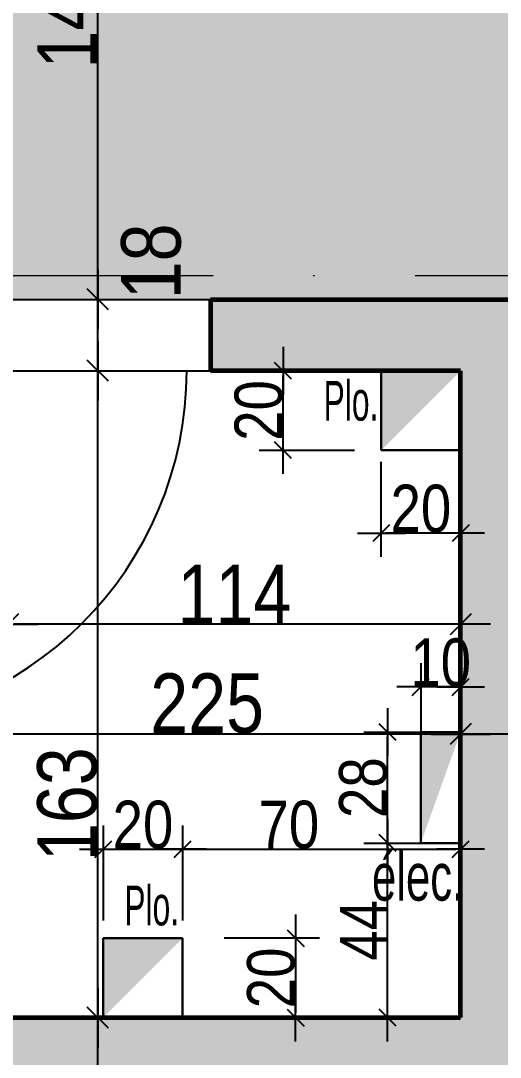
# Model space of a CAD drawing. Header units: millimetres. Extents: x 0 to 26881, y -27198 to -22998.
# Drawn here: x 20821.4 to 20942.2, y -24759.4 to -24498.2 of the extents above; entities that cross this region are included whole.
import ezdxf
from ezdxf.enums import TextEntityAlignment as Align

# ---------------------------------------------------------------- set-up
doc = ezdxf.new("R2010")
doc.units = ezdxf.units.MM
doc.linetypes.add('CACHEX2', pattern=[19.05, 12.7, -6.35])
doc.linetypes.add('TIRETPTX2', pattern=[50.8, 25.4, -12.7, 0, -12.7])
for name, color, linetype in [('01_cote_gen', 4, 'Continuous'), ('01_linteaux', 2, 'Continuous'), ('01_murs_sup', 2, 'CACHEX2'), ('01_poch_murs', 253, 'Continuous'), ('01_resv', 32, 'Continuous'), ('01_texte', 230, 'Continuous'), ('AA_COTES', 2, 'Continuous')]:
    doc.layers.add(name, color=color, linetype=linetype)
doc.layers.add('01_murs_coup', color=5, linetype='Continuous', lineweight=60)
doc.layers.add('01_tram_axes', color=2, linetype='TIRETPTX2', lineweight=9)
doc.styles.add('ARIAL NA', font='ARIALN.TTF')
doc.styles.add('STYLE2', font='ARIALN.TTF')
doc.dimstyles.new('JB50', dxfattribs={"dimscale": 0.1, "dimtxt": 150, "dimasz": 15, "dimexe": 0.1, "dimexo": 0.1, "dimgap": 0.09, "dimtad": 1, "dimdec": 1, "dimdsep": 46, "dimtxsty": 'STYLE2', "dimblk1": 'BOND_G', "dimblk2": 'BOND_D', "dimsah": 1, "dimcen": 1.5, "dimdle": 0.01, "dimse1": 1, "dimse2": 1, "dimclrd": 4, "dimclre": 2, "dimclrt": 6, "dimazin": 2, "dimtfac": 2.333333, "dimtdec": 1, "dimtix": 1, "dimtmove": 2, "dimatfit": 3, "dimldrblk": 'BOND_G', "dimfxl": 1, "dimtolj": 1, "dimtzin": 0, "dimarcsym": 0})
doc.dimstyles.new('JB50res', dxfattribs={"dimscale": 0.1, "dimtxt": 120, "dimasz": 12, "dimexe": 0.1, "dimexo": 0.1, "dimgap": 0.09, "dimtad": 1, "dimdec": 1, "dimdsep": 46, "dimtxsty": 'STYLE2', "dimblk1": 'BOND_G', "dimblk2": 'BOND_D', "dimsah": 1, "dimcen": 1.5, "dimdle": 0.01, "dimse1": 1, "dimse2": 1, "dimclrd": 4, "dimclre": 2, "dimclrt": 6, "dimazin": 2, "dimtfac": 2.333333, "dimtdec": 1, "dimtix": 1, "dimtmove": 2, "dimatfit": 3, "dimldrblk": 'BOND_G', "dimfxl": 1, "dimtolj": 1, "dimtzin": 0, "dimarcsym": 0})

# ---------------------------------------------------------------- blocks, each defined once
blk = doc.blocks.new('BOND_G')
at = {"layer": 'AA_COTES', "color": 0}
for p, q in [((0, -5), (0, 15)), ((1.77, 1.77), (-1.77, -1.77)), ((5, 0), (-5, 0))]:
    blk.add_line(p, q, dxfattribs=at)
blk = doc.blocks.new('BOND_D')
at = {"layer": 'AA_COTES', "color": 0}
for p, q in [((0, 5), (0, -15)), ((-1.77, -1.77), (1.77, 1.77)), ((5, 0), (-5, 0))]:
    blk.add_line(p, q, dxfattribs=at)
blk = doc.blocks.new('*D2647')
at = {"layer": '01_cote_gen', "color": 4, "lineweight": -2, "transparency": 16777216}
blk.add_line((20950.72, -24677.93), (20933.72, -24677.93), dxfattribs=at)
at = {"layer": 'Defpoints', "color": 0, "transparency": 16777216}
for p in [(20932.22, -24677.93), (20932.22, -24692.28), (20952.22, -24692.28)]:
    blk.add_point(p, dxfattribs=at)
at = {"layer": '01_cote_gen', "color": 4, "lineweight": -2, "transparency": 16777216, "xscale": 1.5, "yscale": 1.5, "zscale": 1.5, "rotation": 180}
blk.add_blockref('BOND_D', (20932.22, -24677.93), dxfattribs=at)
at = {"layer": '01_cote_gen', "color": 4, "lineweight": -2, "transparency": 16777216, "xscale": 1.5, "yscale": 1.5, "zscale": 1.5}
blk.add_blockref('BOND_G', (20952.22, -24677.93), dxfattribs=at)
at = {"layer": '01_cote_gen', "color": 6, "transparency": 16777216, "insert": (20962.77, -24691.5), "char_height": 15, "attachment_point": 5, "style": 'STYLE2'}
blk.add_mtext('\\A1;20', dxfattribs=at)
blk = doc.blocks.new('*D2655')
at = {"layer": '01_cote_gen', "color": 4, "lineweight": -2, "transparency": 16777216}
blk.add_line((20930.72, -24677.93), (20708.72, -24677.93), dxfattribs=at)
at = {"layer": 'Defpoints', "color": 0, "transparency": 16777216}
for p in [(20707.22, -24677.93), (20707.22, -24713.49), (20932.22, -24713.49)]:
    blk.add_point(p, dxfattribs=at)
at = {"layer": '01_cote_gen', "color": 4, "lineweight": -2, "transparency": 16777216, "xscale": 1.5, "yscale": 1.5, "zscale": 1.5, "rotation": 180}
blk.add_blockref('BOND_D', (20707.22, -24677.93), dxfattribs=at)
at = {"layer": '01_cote_gen', "color": 4, "lineweight": -2, "transparency": 16777216, "xscale": 1.5, "yscale": 1.5, "zscale": 1.5}
blk.add_blockref('BOND_G', (20932.22, -24677.93), dxfattribs=at)
at = {"layer": '01_cote_gen', "color": 6, "transparency": 16777216, "insert": (20868.37, -24670.26), "char_height": 15, "attachment_point": 5, "style": 'STYLE2'}
blk.add_mtext('\\A1;225', dxfattribs=at)
blk = doc.blocks.new('*D2648')
at = {"layer": '01_cote_gen', "color": 4, "lineweight": -2, "transparency": 16777216}
blk.add_line((20840.83, -24767.89), (20840.83, -24750.89), dxfattribs=at)
at = {"layer": 'Defpoints', "color": 0, "transparency": 16777216}
for p in [(20840.83, -24749.39), (20863.33, -24749.39), (20840.83, -24769.39)]:
    blk.add_point(p, dxfattribs=at)
at = {"layer": '01_cote_gen', "color": 4, "lineweight": -2, "transparency": 16777216, "xscale": 1.5, "yscale": 1.5, "zscale": 1.5}
for name, p, rotation in [('BOND_D', (20840.83, -24749.39), 90), ('BOND_G', (20840.83, -24769.39), 270)]:
    blk.add_blockref(name, p, dxfattribs=dict(at, rotation=rotation))
at = {"layer": '01_cote_gen', "color": 6, "transparency": 16777216, "insert": (20856.26, -24786.76), "char_height": 15, "attachment_point": 5, "rotation": 90, "style": 'STYLE2'}
blk.add_mtext('\\A1;20', dxfattribs=at)
blk = doc.blocks.new('*D3429')
at = {"layer": '01_cote_gen', "color": 4, "lineweight": -2, "ltscale": 0.1, "transparency": 16777216}
blk.add_line((20840.83, -24747.9), (20840.83, -24587.9), dxfattribs=at)
at = {"layer": 'Defpoints', "color": 0, "ltscale": 0.1, "transparency": 16777216}
for p in [(20840.83, -24586.4), (20900.72, -24586.4), (20892.99, -24749.4)]:
    blk.add_point(p, dxfattribs=at)
at = {"layer": '01_cote_gen', "color": 4, "lineweight": -2, "ltscale": 0.1, "transparency": 16777216, "xscale": 1.5, "yscale": 1.5, "zscale": 1.5}
for name, p, rotation in [('BOND_D', (20840.83, -24586.4), 90), ('BOND_G', (20840.83, -24749.4), 270)]:
    blk.add_blockref(name, p, dxfattribs=dict(at, rotation=rotation))
at = {"layer": '01_cote_gen', "color": 6, "ltscale": 0.1, "transparency": 16777216, "insert": (20833.16, -24695.62), "char_height": 15, "attachment_point": 5, "rotation": 90, "style": 'STYLE2'}
blk.add_mtext('\\A1;163', dxfattribs=at)
blk = doc.blocks.new('*D3430')
at = {"layer": '01_cote_gen', "color": 4, "lineweight": -2, "ltscale": 0.1, "transparency": 16777216}
blk.add_line((20840.83, -24584.9), (20840.83, -24569.9), dxfattribs=at)
at = {"layer": 'Defpoints', "color": 0, "ltscale": 0.1, "transparency": 16777216}
for p in [(20840.83, -24568.4), (20851.3, -24568.4), (20851.3, -24586.4)]:
    blk.add_point(p, dxfattribs=at)
at = {"layer": '01_cote_gen', "color": 4, "lineweight": -2, "ltscale": 0.1, "transparency": 16777216, "xscale": 1.5, "yscale": 1.5, "zscale": 1.5}
for name, p, rotation in [('BOND_D', (20840.83, -24568.4), 90), ('BOND_G', (20840.83, -24586.4), 270)]:
    blk.add_blockref(name, p, dxfattribs=dict(at, rotation=rotation))
at = {"layer": '01_cote_gen', "color": 6, "ltscale": 0.1, "transparency": 16777216, "insert": (20854.31, -24558.83), "char_height": 15, "attachment_point": 5, "rotation": 90, "style": 'STYLE2'}
blk.add_mtext('\\A1;18', dxfattribs=at)
blk = doc.blocks.new('*D3431')
at = {"layer": '01_cote_gen', "color": 4, "lineweight": -2, "ltscale": 0.1, "transparency": 16777216}
blk.add_line((20840.83, -24566.9), (20840.83, -24424.92), dxfattribs=at)
at = {"layer": 'Defpoints', "color": 0, "ltscale": 0.1, "transparency": 16777216}
for p in [(20833.33, -24423.42), (20840.83, -24423.42), (20833.33, -24568.4)]:
    blk.add_point(p, dxfattribs=at)
at = {"layer": '01_cote_gen', "color": 4, "lineweight": -2, "ltscale": 0.1, "transparency": 16777216, "xscale": 1.5, "yscale": 1.5, "zscale": 1.5}
for name, p, rotation in [('BOND_D', (20840.83, -24423.42), 90), ('BOND_G', (20840.83, -24568.4), 270)]:
    blk.add_blockref(name, p, dxfattribs=dict(at, rotation=rotation))
at = {"layer": '01_cote_gen', "color": 6, "ltscale": 0.1, "transparency": 16777216, "insert": (20833.16, -24495.91), "char_height": 15, "attachment_point": 5, "rotation": 90, "style": 'STYLE2'}
blk.add_mtext('\\A1;145', dxfattribs=at)
blk = doc.blocks.new('*D3814')
at = {"layer": '01_cote_gen', "color": 4, "lineweight": -2, "ltscale": 0.1, "transparency": 16777216}
blk.add_line((20930.72, -24650.29), (20819.72, -24650.29), dxfattribs=at)
at = {"layer": 'Defpoints', "color": 0, "ltscale": 0.1, "transparency": 16777216}
for p in [(20932.22, -24613.45), (20818.22, -24628.57), (20818.22, -24650.29)]:
    blk.add_point(p, dxfattribs=at)
at = {"layer": '01_cote_gen', "color": 4, "lineweight": -2, "ltscale": 0.1, "transparency": 16777216, "xscale": 1.5, "yscale": 1.5, "zscale": 1.5, "rotation": 180}
blk.add_blockref('BOND_D', (20818.22, -24650.29), dxfattribs=at)
at = {"layer": '01_cote_gen', "color": 4, "lineweight": -2, "ltscale": 0.1, "transparency": 16777216, "xscale": 1.5, "yscale": 1.5, "zscale": 1.5}
blk.add_blockref('BOND_G', (20932.22, -24650.29), dxfattribs=at)
at = {"layer": '01_cote_gen', "color": 6, "ltscale": 0.1, "transparency": 16777216, "insert": (20875.22, -24642.75), "char_height": 15, "attachment_point": 5, "style": 'STYLE2'}
blk.add_mtext('\\A1;114', dxfattribs=at)
blk = doc.blocks.new('*D3855')
at = {"layer": '01_resv', "color": 4, "lineweight": -2, "ltscale": 0.1, "transparency": 16777216}
blk.add_line((20890.65, -24730.59), (20890.65, -24748.2), dxfattribs=at)
at = {"layer": 'Defpoints', "color": 0, "ltscale": 0.1, "transparency": 16777216}
for p in [(20862.2, -24729.39), (20874.02, -24749.4), (20890.65, -24749.4)]:
    blk.add_point(p, dxfattribs=at)
at = {"layer": '01_resv', "color": 4, "lineweight": -2, "ltscale": 0.1, "transparency": 16777216, "xscale": 1.2, "yscale": 1.2, "zscale": 1.2}
for name, p, rotation in [('BOND_G', (20890.65, -24729.39), 90), ('BOND_D', (20890.65, -24749.4), 270)]:
    blk.add_blockref(name, p, dxfattribs=dict(at, rotation=rotation))
at = {"layer": '01_resv', "color": 6, "ltscale": 0.1, "transparency": 16777216, "insert": (20884.51, -24739.39), "char_height": 12, "attachment_point": 5, "rotation": 90, "style": 'STYLE2'}
blk.add_mtext('\\A1;20', dxfattribs=at)
blk = doc.blocks.new('*D3826')
at = {"layer": '01_resv', "color": 4, "lineweight": -2, "ltscale": 0.1, "transparency": 16777216}
blk.add_line((20843.4, -24706.96), (20861, -24706.96), dxfattribs=at)
at = {"layer": 'Defpoints', "color": 0, "ltscale": 0.1, "transparency": 16777216}
for p in [(20862.2, -24706.96), (20842.2, -24729.39), (20862.2, -24729.39)]:
    blk.add_point(p, dxfattribs=at)
at = {"layer": '01_resv', "color": 4, "lineweight": -2, "ltscale": 0.1, "transparency": 16777216, "xscale": 1.2, "yscale": 1.2, "zscale": 1.2, "rotation": 180}
blk.add_blockref('BOND_G', (20842.2, -24706.96), dxfattribs=at)
at = {"layer": '01_resv', "color": 4, "lineweight": -2, "ltscale": 0.1, "transparency": 16777216, "xscale": 1.2, "yscale": 1.2, "zscale": 1.2}
blk.add_blockref('BOND_D', (20862.2, -24706.96), dxfattribs=at)
at = {"layer": '01_resv', "color": 6, "ltscale": 0.1, "transparency": 16777216, "insert": (20852.2, -24700.82), "char_height": 12, "attachment_point": 5, "style": 'STYLE2'}
blk.add_mtext('\\A1;20', dxfattribs=at)
blk = doc.blocks.new('*D3856')
at = {"layer": '01_resv', "color": 4, "lineweight": -2, "ltscale": 0.1, "transparency": 16777216}
blk.add_line((20863.4, -24706.96), (20931.02, -24706.96), dxfattribs=at)
at = {"layer": 'Defpoints', "color": 0, "ltscale": 0.1, "transparency": 16777216}
for p in [(20932.22, -24706.96), (20862.2, -24712.96), (20932.22, -24712.96)]:
    blk.add_point(p, dxfattribs=at)
at = {"layer": '01_resv', "color": 4, "lineweight": -2, "ltscale": 0.1, "transparency": 16777216, "xscale": 1.2, "yscale": 1.2, "zscale": 1.2, "rotation": 180}
blk.add_blockref('BOND_G', (20862.2, -24706.96), dxfattribs=at)
at = {"layer": '01_resv', "color": 4, "lineweight": -2, "ltscale": 0.1, "transparency": 16777216, "xscale": 1.2, "yscale": 1.2, "zscale": 1.2}
blk.add_blockref('BOND_D', (20932.22, -24706.96), dxfattribs=at)
at = {"layer": '01_resv', "color": 6, "ltscale": 0.1, "transparency": 16777216, "insert": (20888.96, -24700.82), "char_height": 12, "attachment_point": 5, "style": 'STYLE2'}
blk.add_mtext('\\A1;70', dxfattribs=at)
blk = doc.blocks.new('*D3880')
at = {"layer": '01_resv', "color": 4, "lineweight": -2, "ltscale": 0.1, "transparency": 16777216}
blk.add_line((20931.02, -24627.32), (20913.42, -24627.32), dxfattribs=at)
at = {"layer": 'Defpoints', "color": 0, "ltscale": 0.1, "transparency": 16777216}
for p in [(20912.22, -24606.4), (20932.22, -24606.4), (20912.22, -24627.32)]:
    blk.add_point(p, dxfattribs=at)
at = {"layer": '01_resv', "color": 4, "lineweight": -2, "ltscale": 0.1, "transparency": 16777216, "xscale": 1.2, "yscale": 1.2, "zscale": 1.2, "rotation": 180}
blk.add_blockref('BOND_D', (20912.22, -24627.32), dxfattribs=at)
at = {"layer": '01_resv', "color": 4, "lineweight": -2, "ltscale": 0.1, "transparency": 16777216, "xscale": 1.2, "yscale": 1.2, "zscale": 1.2}
blk.add_blockref('BOND_G', (20932.22, -24627.32), dxfattribs=at)
at = {"layer": '01_resv', "color": 6, "ltscale": 0.1, "transparency": 16777216, "insert": (20922.22, -24621.18), "char_height": 12, "attachment_point": 5, "style": 'STYLE2'}
blk.add_mtext('\\A1;20', dxfattribs=at)
blk = doc.blocks.new('*D3881')
at = {"layer": '01_resv', "color": 4, "lineweight": -2, "ltscale": 0.1, "transparency": 16777216}
blk.add_line((20887.49, -24605.2), (20887.49, -24587.6), dxfattribs=at)
at = {"layer": 'Defpoints', "color": 0, "ltscale": 0.1, "transparency": 16777216}
for p in [(20887.49, -24586.4), (20912.22, -24586.4), (20914.51, -24606.4)]:
    blk.add_point(p, dxfattribs=at)
at = {"layer": '01_resv', "color": 4, "lineweight": -2, "ltscale": 0.1, "transparency": 16777216, "xscale": 1.2, "yscale": 1.2, "zscale": 1.2}
for name, p, rotation in [('BOND_D', (20887.49, -24586.4), 90), ('BOND_G', (20887.49, -24606.4), 270)]:
    blk.add_blockref(name, p, dxfattribs=dict(at, rotation=rotation))
at = {"layer": '01_resv', "color": 6, "ltscale": 0.1, "transparency": 16777216, "insert": (20881.36, -24596.4), "char_height": 12, "attachment_point": 5, "rotation": 90, "style": 'STYLE2'}
blk.add_mtext('\\A1;20', dxfattribs=at)
blk = doc.blocks.new('*D4194')
at = {"layer": '01_cote_gen', "color": 4, "lineweight": -2, "ltscale": 0.1, "transparency": 16777216}
blk.add_line((20913.83, -24748.2), (20913.83, -24706.62), dxfattribs=at)
at = {"layer": 'Defpoints', "color": 0, "ltscale": 0.1, "transparency": 16777216}
for p in [(20913.83, -24705.42), (20927.21, -24705.42), (20922.13, -24749.4)]:
    blk.add_point(p, dxfattribs=at)
at = {"layer": '01_cote_gen', "color": 4, "lineweight": -2, "ltscale": 0.1, "transparency": 16777216, "xscale": 1.2, "yscale": 1.2, "zscale": 1.2}
for name, p, rotation in [('BOND_D', (20913.83, -24705.42), 90), ('BOND_G', (20913.83, -24749.4), 270)]:
    blk.add_blockref(name, p, dxfattribs=dict(at, rotation=rotation))
at = {"layer": '01_cote_gen', "color": 6, "ltscale": 0.1, "transparency": 16777216, "insert": (20907.82, -24727.41), "char_height": 12, "attachment_point": 5, "rotation": 90, "style": 'STYLE2'}
blk.add_mtext('\\A1;44', dxfattribs=at)
blk = doc.blocks.new('*D4195')
at = {"layer": '01_cote_gen', "color": 4, "lineweight": -2, "ltscale": 0.1, "transparency": 16777216}
blk.add_line((20913.83, -24704.22), (20913.83, -24678.66), dxfattribs=at)
at = {"layer": 'Defpoints', "color": 0, "ltscale": 0.1, "transparency": 16777216}
for p in [(20913.83, -24677.46), (20924.3, -24677.46), (20919.83, -24705.42)]:
    blk.add_point(p, dxfattribs=at)
at = {"layer": '01_cote_gen', "color": 4, "lineweight": -2, "ltscale": 0.1, "transparency": 16777216, "xscale": 1.2, "yscale": 1.2, "zscale": 1.2}
for name, p, rotation in [('BOND_D', (20913.83, -24677.46), 90), ('BOND_G', (20913.83, -24705.42), 270)]:
    blk.add_blockref(name, p, dxfattribs=dict(at, rotation=rotation))
at = {"layer": '01_cote_gen', "color": 6, "ltscale": 0.1, "transparency": 16777216, "insert": (20907.69, -24691.44), "char_height": 12, "attachment_point": 5, "rotation": 90, "style": 'STYLE2'}
blk.add_mtext('\\A1;28', dxfattribs=at)
blk = doc.blocks.new('*D4196')
at = {"layer": '01_cote_gen', "color": 4, "lineweight": -2, "ltscale": 0.1, "transparency": 16777216}
for p, q in [((20920.99, -24666.07), (20919.79, -24666.07)), ((20932.22, -24666.07), (20922.19, -24666.07)), ((20933.42, -24666.07), (20934.62, -24666.07))]:
    blk.add_line(p, q, dxfattribs=at)
at = {"layer": 'Defpoints', "color": 0, "ltscale": 0.1, "transparency": 16777216}
for p in [(20922.19, -24666.07), (20922.19, -24677.46), (20932.22, -24677.46)]:
    blk.add_point(p, dxfattribs=at)
at = {"layer": '01_cote_gen', "color": 4, "lineweight": -2, "ltscale": 0.1, "transparency": 16777216, "xscale": 1.2, "yscale": 1.2, "zscale": 1.2}
blk.add_blockref('BOND_D', (20922.19, -24666.07), dxfattribs=at)
at = {"layer": '01_cote_gen', "color": 4, "lineweight": -2, "ltscale": 0.1, "transparency": 16777216, "xscale": 1.2, "yscale": 1.2, "zscale": 1.2, "rotation": 180}
blk.add_blockref('BOND_G', (20932.22, -24666.07), dxfattribs=at)
at = {"layer": '01_cote_gen', "color": 6, "ltscale": 0.1, "transparency": 16777216, "insert": (20927.21, -24659.94), "char_height": 12, "attachment_point": 5, "style": 'STYLE2'}
blk.add_mtext('\\A1;10', dxfattribs=at)

msp = doc.modelspace()

# ---------------------------------------------------------------- hatches: boundary and pattern name
at = {"layer": '01_murs_sup', "ltscale": 0.1}
h = msp.add_hatch(dxfattribs=at)
h.set_pattern_fill('DASH', color=256, scale=2.5, angle=135)
h.set_pattern_definition([(135, (-8664.7416, 5453.817), (-11.2253202, 9e-16), [7.9375, -7.9375])])
h.paths.add_polyline_path([(20037.22, -23796.41), (19924.22, -23796.41), (19924.22, -24268.41), (19940.22, -24268.41), (19940.22, -23812.41), (20037.22, -23812.41)])
h.paths.add_polyline_path([(20337.22, -23796.41), (20237.22, -23796.41), (20237.22, -23812.41), (20337.22, -23812.41)])
h.paths.add_polyline_path([(20637.22, -23796.41), (20558.22, -23796.41), (20558.22, -23596.41), (20540.22, -23596.41), (20540.22, -23796.41), (20437.22, -23796.41), (20437.22, -23812.41), (20540.22, -23812.41), (20540.22, -24457.42), (20558.22, -24457.42), (20558.22, -24423.42), (20931.22, -24423.42), (20931.22, -24405.39), (20558.22, -24405.42), (20558.22, -23812.41), (20637.22, -23812.41)])
h.paths.add_polyline_path([(21037.22, -23796.41), (20837.22, -23796.41), (20837.22, -23812.41), (21037.22, -23812.41)])
h.paths.add_polyline_path([(21308.22, -23596.41), (21292.22, -23596.41), (21292.22, -23796.41), (21137.22, -23796.41), (21137.22, -23812.41), (21292.22, -23812.41), (21292.22, -24405.41), (21033.22, -24405.41), (21033.22, -24423.41), (21308.22, -24423.4)])
h.paths.add_polyline_path([(21536.22, -23796.41), (21310.22, -23796.41), (21310.22, -24423.41), (21575.22, -24423.41), (21575.22, -24405.41), (21326.22, -24405.41), (21326.22, -23812.41), (21536.22, -23812.41)])
h.paths.add_polyline_path([(21794.22, -23796.41), (21636.22, -23796.41), (21636.22, -23812.41), (21794.22, -23812.41)])
h.paths.add_polyline_path([(22112.22, -23796.41), (21894.22, -23796.41), (21894.22, -23812.41), (22112.22, -23812.41)])
h.paths.add_polyline_path([(22349.22, -23796.41), (22212.22, -23796.41), (22212.22, -23812.41), (22333.22, -23812.41), (22333.22, -23863.41), (22349.22, -23863.41)])
h.paths.add_polyline_path([(22349.22, -24063.41), (22333.22, -24063.41), (22333.22, -24212.41), (22349.22, -24212.41)])
h.paths.add_polyline_path([(22349.22, -24312.41), (22333.22, -24312.41), (22333.22, -24481.41), (21907.22, -24481.41), (21907.22, -24416.41), (21887.22, -24416.41), (21887.22, -24481.41), (21721.22, -24481.41), (21721.22, -24405.41), (21677.22, -24405.41), (21677.22, -24423.41), (21703.22, -24423.41), (21703.22, -24553.41), (21677.22, -24553.41), (21677.22, -24571.41), (21721.22, -24571.41), (21721.22, -24499.41), (21887.22, -24499.41), (21887.22, -24564.41), (21907.22, -24564.41), (21907.22, -24499.41), (22333.22, -24499.41), (22333.22, -24667.41), (22349.22, -24667.41)])
h.paths.add_polyline_path([(22349.22, -24767.41), (22333.22, -24767.41), (22333.22, -24863.41), (22349.22, -24863.41)])
h.paths.add_polyline_path([(21575.22, -24553.41), (21310.22, -24553.41), (21310.22, -25180.41), (21571.22, -25180.41), (21571.22, -25164.41), (21326.22, -25164.41), (21326.22, -24571.41), (21575.22, -24571.41)])
h.paths.add_polyline_path([(21308.22, -24568.4), (21069.22, -24568.4), (21069.22, -24586.4), (21292.22, -24586.4), (21292.22, -24926.4), (20952.22, -24926.4), (20952.22, -24586.4), (20967.22, -24586.4), (20967.22, -24568.4), (20869.22, -24568.4), (20869.22, -24586.4), (20932.22, -24586.4), (20932.22, -24749.4), (20707.22, -24749.4), (20707.22, -24586.4), (20767.22, -24586.4), (20767.22, -24568.4), (20687.22, -24568.4), (20687.22, -24989.39), (20913.18, -24989.39), (20913.18, -25154.39), (20688.22, -25154.39), (20688.22, -25338.39), (20706.22, -25338.39), (20706.22, -25174.39), (20933.18, -25174.39), (20933.18, -24946.4), (21292.22, -24946.4), (21292.22, -25219.41), (21308.22, -25219.41)])
h.paths.add_polyline_path([(20932.22, -24769.4), (20932.22, -24859.4), (20707.22, -24859.4), (20707.22, -24769.4)], flags=16)
h.paths.add_polyline_path([(20932.22, -24879.4), (20932.22, -24926.4), (20913.18, -24926.4), (20913.18, -24969.39), (20707.22, -24969.39), (20707.22, -24879.4)], flags=16)
h.paths.add_polyline_path([(20558.22, -24559.42), (20540.22, -24559.42), (20540.22, -24623.41), (19940.22, -24623.41), (19940.22, -24368.41), (19924.22, -24368.41), (19924.22, -24768.41), (19940.22, -24768.41), (19940.22, -24641.41), (20540.22, -24641.41), (20540.22, -25047.41), (20558.22, -25047.41)])
at = {"layer": '01_poch_murs', "ltscale": 0.1}
h = msp.add_hatch(color=256, dxfattribs=at)
h.dxf.hatch_style = 1
h.paths.add_polyline_path([(19940.22, -24168.41), (19924.22, -24168.41), (19924.22, -24268.41), (19940.22, -24268.41)])
h.paths.add_polyline_path([(19940.22, -24368.41), (19924.22, -24368.41), (19924.22, -24768.41), (19940.22, -24768.41), (19940.22, -24641.41), (20540.22, -24641.41), (20540.22, -24815.4), (20540.53, -24815.4), (20540.53, -24840.68), (20540.22, -25047.41), (20558.22, -25047.41), (20558.22, -24623.41), (20540.22, -24623.41), (19940.22, -24623.41)])
h.paths.add_polyline_path([(20558.22, -24559.42), (20540.22, -24559.42), (20540.22, -24623.41), (20558.22, -24623.41)], flags=17)
h.paths.add_polyline_path([(20767.22, -24568.4), (20687.22, -24568.4), (20687.22, -24989.39), (20913.18, -24989.39), (20913.18, -25154.39), (20688.22, -25154.39), (20688.22, -25338.39), (20706.22, -25338.39), (20706.22, -25174.39), (20933.18, -25174.39), (20933.18, -24946.4), (21292.22, -24946.4), (21292.22, -25219.41), (21308.22, -25219.41), (21308.22, -24568.4), (21069.22, -24568.4), (21069.22, -24586.4), (21292.22, -24586.4), (21292.22, -24926.4), (20952.22, -24926.4), (20952.22, -24586.4), (20967.22, -24586.4), (20967.22, -24568.4), (20869.22, -24568.4), (20869.22, -24586.4), (20932.22, -24586.4), (20932.22, -24749.4), (20707.22, -24749.4), (20707.22, -24586.4), (20767.22, -24586.4)])
h.paths.add_polyline_path([(20932.22, -24769.4), (20932.22, -24859.4), (20707.22, -24859.4), (20707.22, -24769.4)], flags=16)
h.paths.add_polyline_path([(20932.22, -24879.4), (20932.22, -24926.4), (20913.18, -24926.4), (20913.18, -24969.39), (20707.22, -24969.39), (20707.22, -24879.4)], flags=16)
h = msp.add_hatch(dxfattribs=at)
h.set_pattern_fill('SACNCR', color=256, scale=10, angle=90)
edge = h.paths.add_edge_path()
edge.add_arc((22466.29, -24503.35), 30.98, 0, 360)
edge = h.paths.add_edge_path()
edge.add_arc((20598.56, -24883.72), 30.98, 0, 360)
h.paths.add_polyline_path([(21308.22, -24423.4), (21033.22, -24423.41), (21033.22, -24423.42), (20931.22, -24423.42), (20558.22, -24423.42), (20558.22, -24457.42), (20558.22, -24559.42), (20558.22, -25047.41), (20558.22, -25149.41), (20558.22, -25640.42), (20581.22, -25640.42), (20683.22, -25640.42), (20688.22, -25640.42), (20688.22, -25440.39), (20688.22, -25338.39), (20688.22, -25154.39), (20710.18, -25154.39), (20710.18, -24989.39), (20687.22, -24989.39), (20687.22, -24568.4), (20767.22, -24568.4), (20869.22, -24568.4), (20967.22, -24568.4), (21069.22, -24568.4), (21308.22, -24568.4)])
edge = h.paths.add_edge_path()
edge.add_arc((22719, -24503.35), 30.98, 0, 360)
h.paths.add_polyline_path([(22929.22, -24446.41), (22929.22, -24388.41), (22761.22, -24388.41), (22761.22, -24423.41), (22172.22, -24423.41), (22070.22, -24423.41), (21679.22, -24423.41), (21577.22, -24423.41), (21310.22, -24423.41), (21310.22, -24553.41), (21577.22, -24553.41), (21679.22, -24553.41), (22578.22, -24553.41), (22680.22, -24553.41), (22929.22, -24553.41), (22929.22, -24548.41)])

# ---------------------------------------------------------------- linework, layer by layer
at = {"layer": '01_linteaux', "ltscale": 0.1}
for p, q in [((20767.22, -24568.4), (20869.22, -24568.4)), ((20767.22, -24586.4), (20869.22, -24586.4))]:
    msp.add_line(p, q, dxfattribs=at)
msp.add_arc((20773.22, -24586.4), 90, 270, 0, dxfattribs=at)
at = {"layer": '01_murs_coup'}
for p, q in [((20869.22, -24568.4), (20967.22, -24568.4)), ((20869.22, -24568.4), (20869.22, -24586.4)), ((20932.22, -24586.4), (20869.22, -24586.4)), ((20932.22, -24749.4), (20932.22, -24586.4)), ((20707.22, -24749.4), (20932.22, -24749.4))]:
    msp.add_line(p, q, dxfattribs=at)
at = {"layer": '01_murs_sup', "ltscale": 2}
for p, q in [((20869.22, -24568.4), (20967.22, -24568.4)), ((20869.22, -24568.4), (20869.22, -24586.4)), ((20932.22, -24586.4), (20869.22, -24586.4)), ((20932.22, -24749.4), (20932.22, -24586.4)), ((20707.22, -24749.4), (20932.22, -24749.4))]:
    msp.add_line(p, q, dxfattribs=at)
at = {"layer": '01_resv', "lineweight": 30}
for p, q in [((20912.22, -24606.4), (20912.22, -24586.4)), ((20932.22, -24606.4), (20912.22, -24606.4)), ((20862.2, -24729.39), (20842.2, -24729.39)), ((20842.2, -24729.39), (20842.2, -24749.39)), ((20862.2, -24749.39), (20862.2, -24729.39)), ((20842.2, -24749.39), (20862.2, -24749.5))]:
    msp.add_line(p, q, dxfattribs=at)
msp.add_lwpolyline([(20932.22, -24677.46), (20922.19, -24677.46), (20922.19, -24705.42), (20932.22, -24705.42)], close=True, dxfattribs=at)
at = {"layer": '01_resv', "ltscale": 0.1}
for points in [[(20912.22, -24606.4), (20912.22, -24586.4), (20932.22, -24586.4)], [(20842.2, -24749.39), (20842.2, -24729.39), (20862.2, -24729.39)]]:
    msp.add_solid(points, dxfattribs=at)
at = {"layer": '01_resv', "lineweight": 30}
msp.add_solid([(20922.19, -24705.42), (20922.19, -24677.46), (20932.22, -24677.46)], dxfattribs=at)
at = {"layer": '01_tram_axes', "color": 253, "ltscale": 2}
msp.add_line((18988.49, -24562.41), (23635.77, -24562.41), dxfattribs=at)

# ---------------------------------------------------------------- texts
at = {"layer": '01_texte', "style": 'STYLE2', "width": 0.7}
for p in [(20897.7, -24598.95), (20847.49, -24726.16)]:
    msp.add_text('Plo.', height=10, dxfattribs=at).set_placement(p)
at = {"layer": '01_texte', "style": 'ARIAL NA', "width": 0.8}
msp.add_text('élec.', height=12, dxfattribs=at).set_placement((20921.52, -24723.52), align=Align.BOTTOM_CENTER)

# ---------------------------------------------------------------- dimensions: what is measured, and where the dimension line sits
at = {"layer": '01_cote_gen', "ltscale": 0.1}
for base, p1, p2, dimstyle, picture, middle in [((20840.83, -24423.42), (20833.33, -24568.4), (20833.33, -24423.42), 'JB50', '*D3431', (20833.16, -24495.91)), ((20913.83, -24677.46), (20919.83, -24705.42), (20924.3, -24677.46), 'JB50res', '*D4195', (20907.69, -24691.44)), ((20913.83, -24705.42), (20922.13, -24749.4), (20927.21, -24705.42), 'JB50res', '*D4194', (20907.82, -24727.41))]:
    dim = msp.add_linear_dim(base=base, p1=p1, p2=p2, angle=90, dimstyle=dimstyle, dxfattribs=at)
    dim.commit()
    dim.dimension.update_dxf_attribs({"geometry": picture, "text_midpoint": middle})
for base, p1, p2, picture, middle in [((20840.83, -24568.4), (20851.3, -24586.4), (20851.3, -24568.4), '*D3430', (20854.31, -24558.83)), ((20840.83, -24586.4), (20892.99, -24749.4), (20900.72, -24586.4), '*D3429', (20833.16, -24695.62))]:
    dim = msp.add_linear_dim(base=base, p1=p1, p2=p2, angle=90, dimstyle='JB50', dxfattribs=at)
    dim.commit()
    dim.dimension.update_dxf_attribs({"geometry": picture, "text_midpoint": middle, "dimtype": 160})
for base, p1, p2, dimstyle, picture, middle in [((20818.22, -24650.29), (20932.22, -24613.45), (20818.22, -24628.57), 'JB50', '*D3814', (20875.22, -24642.75)), ((20922.19, -24666.07), (20932.22, -24677.46), (20922.19, -24677.46), 'JB50res', '*D4196', (20927.21, -24659.94))]:
    dim = msp.add_linear_dim(base=base, p1=p1, p2=p2, dimstyle=dimstyle, dxfattribs=at)
    dim.commit()
    dim.dimension.update_dxf_attribs({"geometry": picture, "text_midpoint": middle})
at = {"layer": '01_cote_gen'}
for base, p1, p2, picture, middle in [((20707.22, -24677.93), (20932.22, -24713.49), (20707.22, -24713.49), '*D2655', (20868.37, -24670.26)), ((20932.22, -24677.93), (20952.22, -24692.28), (20932.22, -24692.28), '*D2647', (20962.77, -24691.5))]:
    dim = msp.add_linear_dim(base=base, p1=p1, p2=p2, dimstyle='JB50', dxfattribs=at)
    dim.commit()
    dim.dimension.update_dxf_attribs({"geometry": picture, "text_midpoint": middle, "dimtype": 160})
dim = msp.add_linear_dim(base=(20840.83, -24749.39), p1=(20840.83, -24769.39), p2=(20863.33, -24749.39), angle=90, dimstyle='JB50', dxfattribs=at)
dim.commit()
dim.dimension.update_dxf_attribs({"geometry": '*D2648', "text_midpoint": (20856.26, -24786.76), "dimtype": 160})
at = {"layer": '01_resv', "ltscale": 0.1}
for base, p1, p2, picture, middle in [((20887.49, -24586.4), (20914.51, -24606.4), (20912.22, -24586.4), '*D3881', (20881.36, -24596.4)), ((20890.65, -24749.4), (20862.2, -24729.39), (20874.02, -24749.4), '*D3855', (20884.51, -24739.39))]:
    dim = msp.add_linear_dim(base=base, p1=p1, p2=p2, angle=90, dimstyle='JB50res', dxfattribs=at)
    dim.commit()
    dim.dimension.update_dxf_attribs({"geometry": picture, "text_midpoint": middle})
for base, p1, p2, picture, middle in [((20912.22, -24627.32), (20932.22, -24606.4), (20912.22, -24606.4), '*D3880', (20922.22, -24621.18)), ((20862.2, -24706.96), (20842.2, -24729.39), (20862.2, -24729.39), '*D3826', (20852.2, -24700.82))]:
    dim = msp.add_linear_dim(base=base, p1=p1, p2=p2, dimstyle='JB50res', dxfattribs=at)
    dim.commit()
    dim.dimension.update_dxf_attribs({"geometry": picture, "text_midpoint": middle})
dim = msp.add_linear_dim(base=(20932.22, -24706.96), p1=(20862.2, -24712.96), p2=(20932.22, -24712.96), dimstyle='JB50res', dxfattribs=at)
dim.commit()
dim.dimension.update_dxf_attribs({"geometry": '*D3856', "text_midpoint": (20888.96, -24700.82), "dimtype": 160})

doc.saveas('drawing.dxf')
